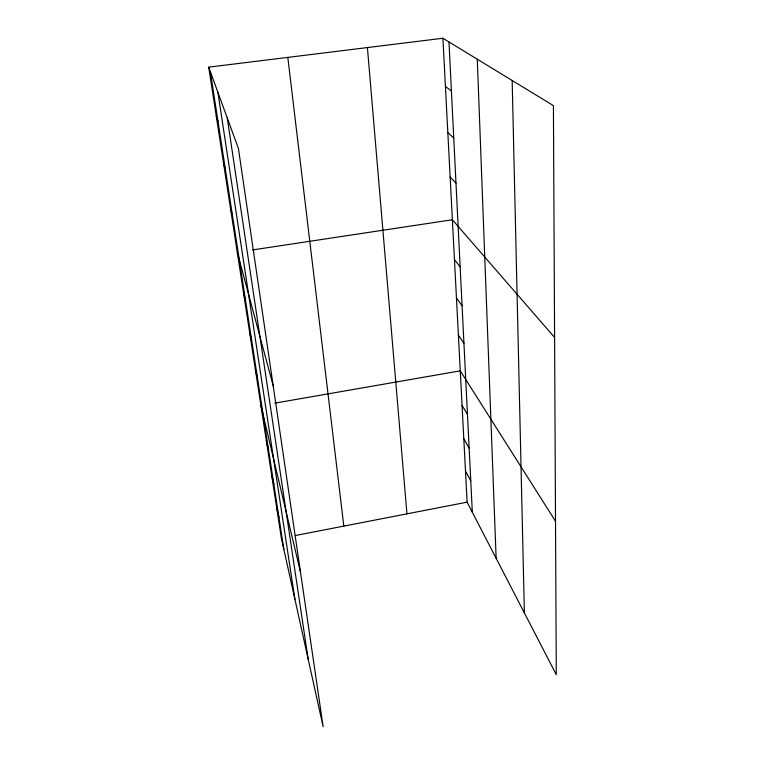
<?xml version="1.0" encoding="UTF-8"?>
<svg xmlns="http://www.w3.org/2000/svg" width="765" height="765" viewBox="0 0 765 765"><rect width="100%" height="100%" fill="white"/><g stroke="black" fill="none" stroke-linecap="round" stroke-linejoin="round"><path stroke-width="1.15" d="M295.319 535.529L467.109 502.165L556.289 674.663L553.42 105.627L442.906 38.25L208.711 67.157L281.386 538.235L323.155 726.75L238.403 148.429L208.711 67.157M274.865 403.136L460.262 370.853L555.514 521.261M252.555 249.935L452.373 219.756L554.587 337.451M445.421 86.435L451.407 90.968M447.831 132.67L453.741 137.958M450.145 177.069L455.988 183.065M454.458 259.622L460.138 266.822M456.456 298.044L462.079 305.771M458.388 335.099L463.944 343.303M462.06 405.374L467.472 414.439M463.8 438.728L469.146 448.166M465.483 470.972L470.762 480.755M216.313 116.385L218.035 121.664M223.59 163.567L225.417 169.639M230.571 208.816L232.484 215.606M237.265 252.249L273.172 385.723M243.519 292.775L245.594 300.808M249.533 331.781L251.675 340.349M255.328 369.352L257.537 378.407M260.913 405.565L300.511 572.21M266.306 440.497L268.611 450.413M271.508 474.214L273.86 484.503M276.528 506.774L278.919 517.417M210.327 71.566L283.815 549.194M217.872 92.211L294.917 599.311M227.234 117.858L308.142 659M287.812 57.394L343.82 526.11M367.41 47.564L406.951 513.851M442.906 38.25L467.109 502.165M448.978 41.951L472.33 512.263M477.274 59.201L496.141 558.326M512.168 80.478L524.388 612.966"/></g></svg>
